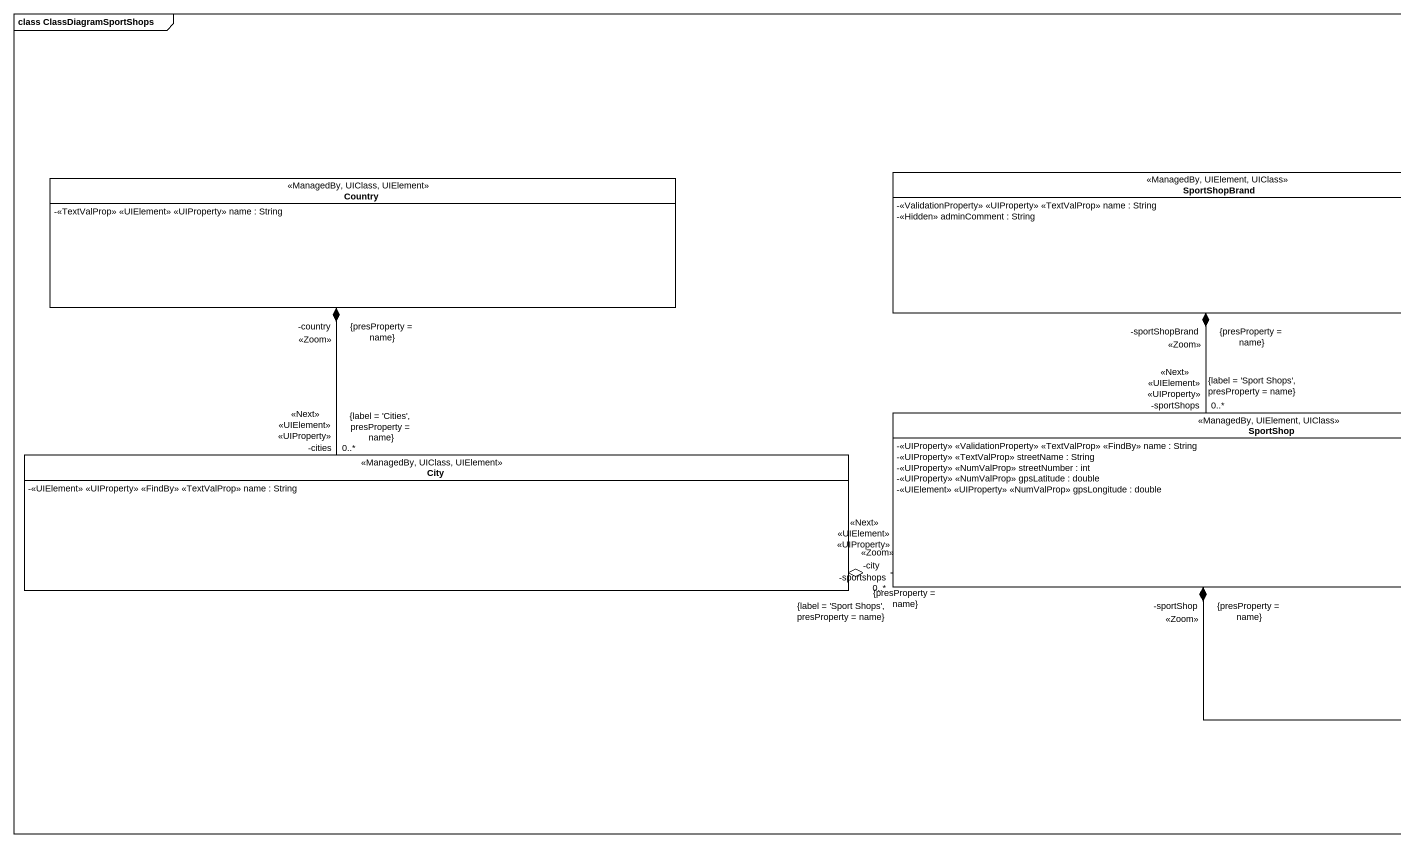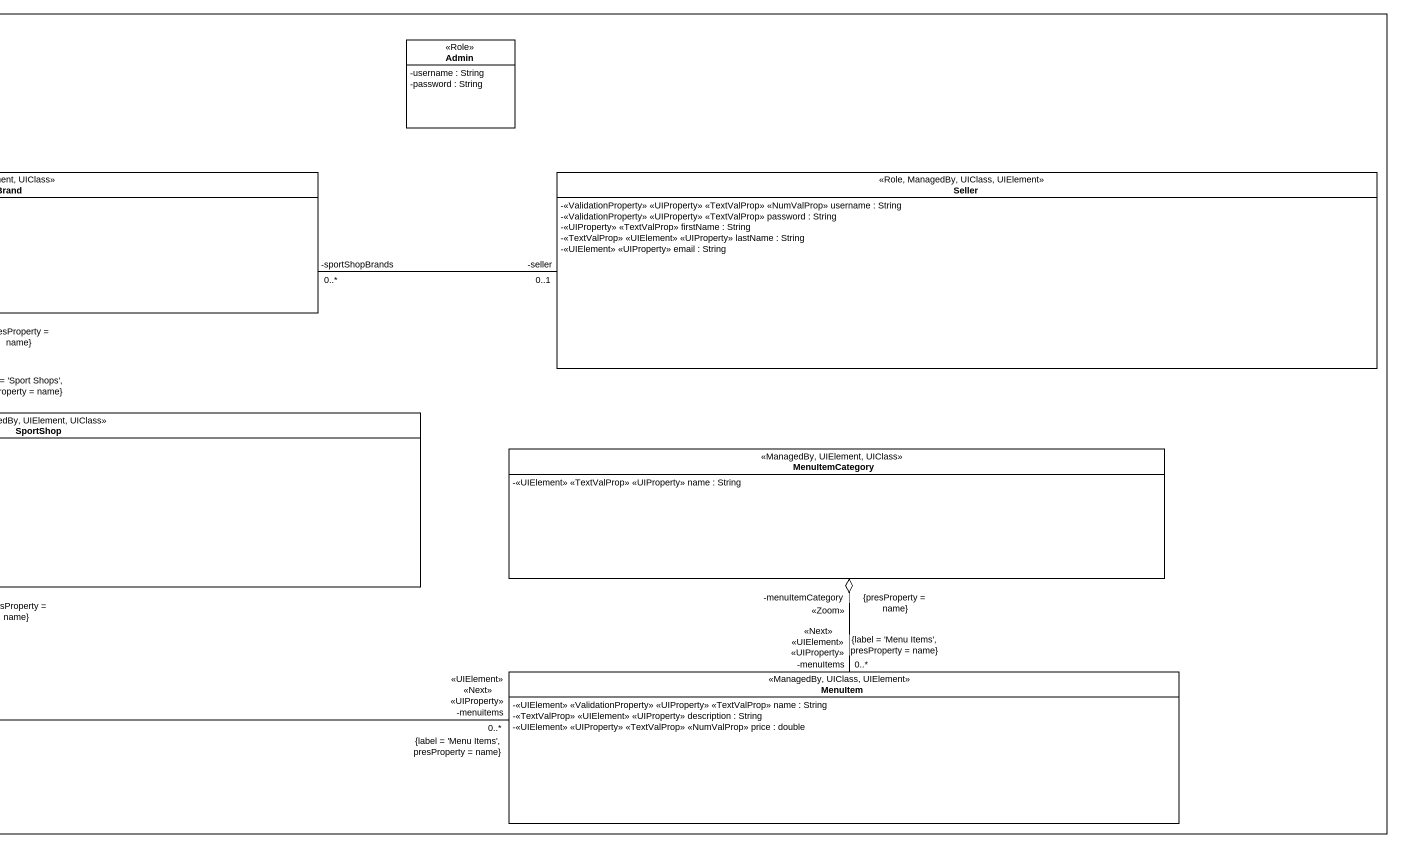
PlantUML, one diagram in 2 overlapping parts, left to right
@startuml
mainframe class ClassDiagramSportShops
hide circle
hide empty members
skinparam classAttributeIconSize 0
class Admin <<Role>> {
  -username : String
  -password : String
}
class Country <<ManagedBy, UIClass, UIElement>> {
  -<<TextValProp>> <<UIElement>> <<UIProperty>> name : String
}
class SportShopBrand <<ManagedBy, UIElement, UIClass>> {
  -<<ValidationProperty>> <<UIProperty>> <<TextValProp>> name : String
  -<<Hidden>> adminComment : String
}
class Seller <<Role, ManagedBy, UIClass, UIElement>> {
  -<<ValidationProperty>> <<UIProperty>> <<TextValProp>> <<NumValProp>> username : String
  -<<ValidationProperty>> <<UIProperty>> <<TextValProp>> password : String
  -<<UIProperty>> <<TextValProp>> firstName : String
  -<<TextValProp>> <<UIElement>> <<UIProperty>> lastName : String
  -<<UIElement>> <<UIProperty>> email : String
}
class SportShop <<ManagedBy, UIElement, UIClass>> {
  -<<UIProperty>> <<ValidationProperty>> <<TextValProp>> <<FindBy>> name : String
  -<<UIProperty>> <<TextValProp>> streetName : String
  -<<UIProperty>> <<NumValProp>> streetNumber : int
  -<<UIProperty>> <<NumValProp>> gpsLatitude : double
  -<<UIElement>> <<UIProperty>> <<NumValProp>> gpsLongitude : double
}
class City <<ManagedBy, UIClass, UIElement>> {
  -<<UIElement>> <<UIProperty>> <<FindBy>> <<TextValProp>> name : String
}
class MenuItemCategory <<ManagedBy, UIElement, UIClass>> {
  -<<UIElement>> <<TextValProp>> <<UIProperty>> name : String
}
class MenuItem <<ManagedBy, UIClass, UIElement>> {
  -<<UIElement>> <<ValidationProperty>> <<UIProperty>> <<TextValProp>> name : String
  -<<TextValProp>> <<UIElement>> <<UIProperty>> description : String
  -<<UIElement>> <<UIProperty>> <<TextValProp>> <<NumValProp>> price : double
}
Country "-country\n<<Zoom>>\n{presProperty = name}" *-- "-cities\n0..*\n<<Next>> <<UIElement>> <<UIProperty>>\n{label = 'Cities', presProperty = name}" City
SportShopBrand "-sportShopBrand\n<<Zoom>>\n{presProperty = name}" *-- "-sportShops\n0..*\n<<Next>> <<UIElement>> <<UIProperty>>\n{label = 'Sport Shops', presProperty = name}" SportShop
Seller "-seller\n0..1" -left- "-sportShopBrands\n0..*" SportShopBrand
SportShop "-sportShop\n<<Zoom>>\n{presProperty = name}" *-right- "-menuitems\n0..*\n<<UIElement>> <<Next>> <<UIProperty>>\n{label = 'Menu Items', presProperty = name}" MenuItem
City "-city\n<<Zoom>>\n{presProperty = name}" o-right- "-sportshops\n0..*\n<<Next>> <<UIElement>> <<UIProperty>>\n{label = 'Sport Shops', presProperty = name}" SportShop
MenuItemCategory "-menuItemCategory\n<<Zoom>>\n{presProperty = name}" o-- "-menuItems\n0..*\n<<Next>> <<UIElement>> <<UIProperty>>\n{label = 'Menu Items', presProperty = name}" MenuItem
@enduml
